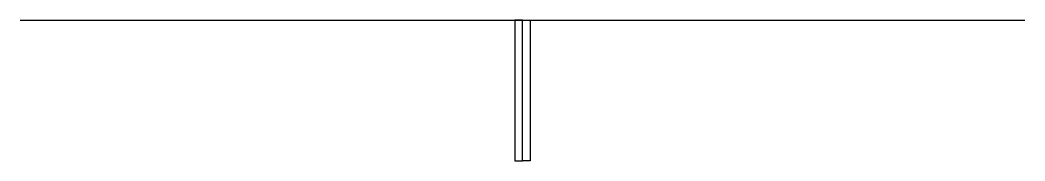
# Model space of a CAD drawing. Header units: millimetres. Extents: x -12.9 to 12.9, y 0 to 3.6.
import ezdxf

# ---------------------------------------------------------------- set-up
doc = ezdxf.new("R2010")
doc.units = ezdxf.units.MM
doc.layers.get('0').update_dxf_attribs({"linetype": 'CONTINUOUS'})

msp = doc.modelspace()

# ---------------------------------------------------------------- linework, layer by layer
msp.add_line((-12.87, 3.6), (12.929, 3.6))
for points in [[(0.029, 3.6), (-0.171, 3.6), (-0.171, 0), (0.029, 0)], [(0.029, 3.6), (0.229, 3.6), (0.229, 0), (0.029, 0)]]:
    msp.add_lwpolyline(points, close=True)

doc.saveas('drawing.dxf')
